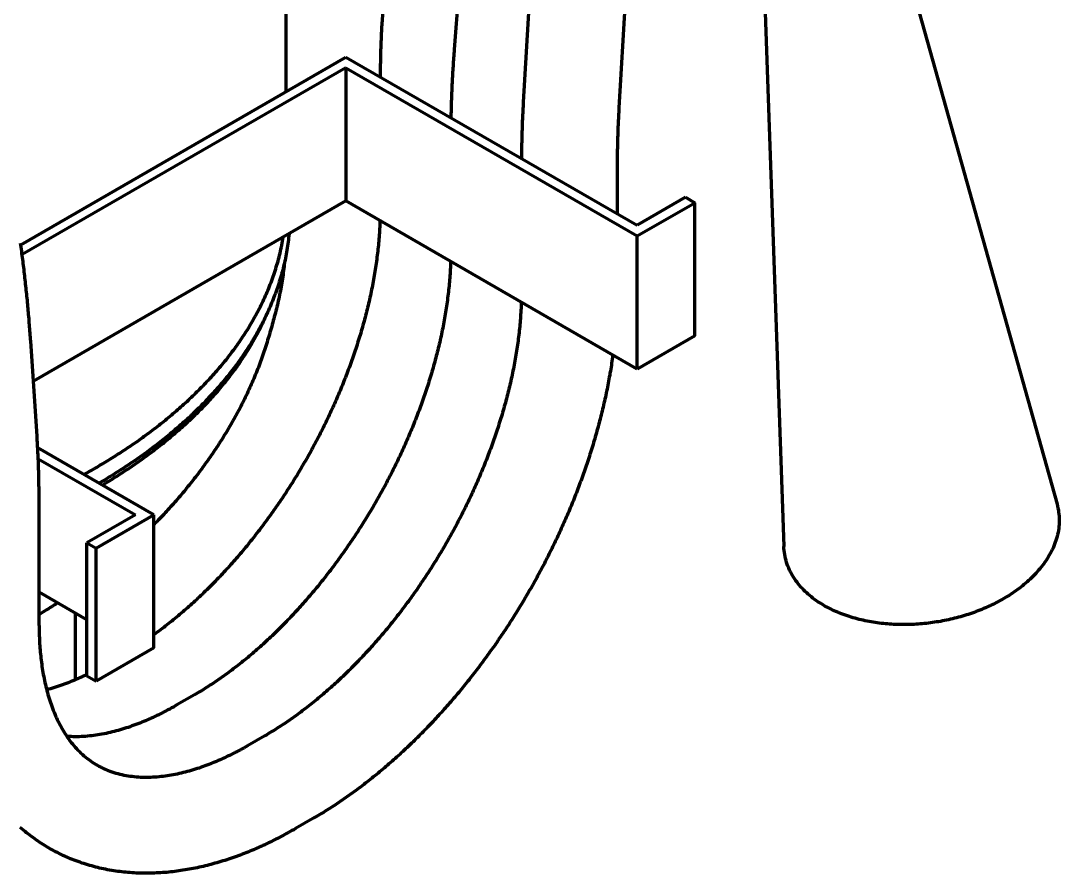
# Model space of a CAD drawing. Header units: millimetres. Extents: x 0 to 2382, y 0 to 420.
# Drawn here: x 336.44 to 361.9, y 56.18 to 77.1 of the extents above; entities that cross this region are included whole.
import ezdxf

# ---------------------------------------------------------------- set-up
doc = ezdxf.new("R2010")
doc.units = ezdxf.units.MM
doc.layers.add('01-VISIBLE', color=7, linetype='CONTINUOUS', lineweight=70)

msp = doc.modelspace()

# ---------------------------------------------------------------- linework, layer by layer
at = {"layer": '01-VISIBLE'}
for p, q in [((342.944, 75.354), (342.944, 114.285)), ((345.451, 79.719), (345.296, 77.096)), ((358.053, 78.802), (361.85, 65.235)), ((347.211, 78.22), (347.066, 76.391)), ((354.658, 78.391), (355.15, 64.197)), ((348.916, 77.719), (348.761, 75.096)), ((351.262, 77.58), (351.107, 74.957)), ((336.438, 71.598), (344.409, 76.2)), ((344.409, 76.2), (351.551, 72.077)), ((344.409, 75.939), (336.471, 71.356)), ((344.409, 75.939), (351.551, 71.816)), ((344.409, 75.939), (344.409, 72.673)), ((351.065, 73.561), (351.065, 72.358)), ((344.409, 72.673), (336.746, 68.249)), ((351.551, 68.55), (344.409, 72.673)), ((352.739, 72.763), (351.551, 72.077)), ((351.551, 71.816), (352.965, 72.632)), ((352.739, 72.763), (352.965, 72.632)), ((352.965, 69.366), (352.965, 72.632)), ((351.551, 68.55), (351.551, 71.816)), ((352.965, 69.366), (351.551, 68.55)), ((336.836, 66.901), (336.68, 69.232)), ((339.7, 64.974), (336.853, 66.617)), ((336.866, 66.349), (339.248, 64.974)), ((336.887, 62.259), (336.887, 65.34)), ((339.248, 64.974), (338.06, 64.288)), ((338.286, 64.157), (339.7, 64.974)), ((339.7, 61.708), (339.7, 64.974)), ((338.06, 64.288), (338.286, 64.157)), ((338.06, 61.022), (338.06, 64.288)), ((338.286, 60.891), (338.286, 64.157)), ((338.06, 62.393), (336.887, 63.07)), ((337.777, 60.925), (337.777, 62.557)), ((339.7, 61.708), (338.286, 60.891)), ((338.06, 61.022), (338.286, 60.891)), ((340.694, 60.552), (340.268, 60.307)), ((342.426, 59.552), (342.001, 59.306)), ((343.601, 57.517), (343.176, 57.271))]:
    msp.add_line(p, q, dxfattribs=at)
for points in [[(345.296, 77.096), (345.293, 77.045), (345.29, 76.994), (345.287, 76.943), (345.284, 76.892), (345.282, 76.84), (345.279, 76.789), (345.277, 76.738), (345.275, 76.687), (345.273, 76.636), (345.27, 76.585), (345.268, 76.534), (345.267, 76.483), (345.265, 76.431), (345.263, 76.38), (345.261, 76.329), (345.26, 76.278), (345.259, 76.227), (345.257, 76.176), (345.256, 76.124), (345.255, 76.073), (345.254, 76.022), (345.253, 75.971), (345.252, 75.92), (345.252, 75.869), (345.251, 75.817), (345.251, 75.766), (345.25, 75.715)], [(347.066, 76.391), (347.062, 76.34), (347.058, 76.289), (347.054, 76.238), (347.051, 76.188), (347.047, 76.137), (347.044, 76.086), (347.04, 76.035), (347.037, 75.985), (347.034, 75.934), (347.031, 75.883), (347.028, 75.832), (347.025, 75.781), (347.022, 75.73), (347.019, 75.68), (347.016, 75.629), (347.014, 75.578), (347.011, 75.527), (347.009, 75.476), (347.007, 75.425), (347.005, 75.375), (347.003, 75.324), (347.001, 75.273), (346.999, 75.222), (346.997, 75.171), (346.995, 75.12), (346.994, 75.069), (346.992, 75.019), (346.991, 74.968), (346.99, 74.917), (346.988, 74.866), (346.987, 74.815), (346.986, 74.764), (346.985, 74.713)], [(348.761, 75.096), (348.758, 75.044), (348.755, 74.993), (348.752, 74.942), (348.749, 74.891), (348.747, 74.84), (348.744, 74.789), (348.742, 74.738), (348.74, 74.687), (348.737, 74.636), (348.735, 74.584), (348.733, 74.533), (348.731, 74.482), (348.73, 74.431), (348.728, 74.38), (348.726, 74.329), (348.725, 74.277), (348.723, 74.226), (348.722, 74.175), (348.721, 74.124), (348.72, 74.073), (348.719, 74.022), (348.718, 73.971), (348.717, 73.919), (348.716, 73.868), (348.716, 73.817), (348.715, 73.766), (348.715, 73.715)], [(351.107, 74.957), (351.104, 74.905), (351.101, 74.853), (351.098, 74.802), (351.095, 74.75), (351.093, 74.698), (351.09, 74.647), (351.088, 74.595), (351.086, 74.543), (351.083, 74.492), (351.081, 74.44), (351.079, 74.388), (351.078, 74.337), (351.076, 74.285), (351.074, 74.233), (351.073, 74.182), (351.072, 74.13), (351.07, 74.078), (351.069, 74.026), (351.068, 73.975), (351.067, 73.923), (351.067, 73.871), (351.066, 73.82), (351.065, 73.768), (351.065, 73.716), (351.065, 73.664), (351.065, 73.613), (351.065, 73.561)], [(345.246, 72.19), (345.244, 72.14), (345.242, 72.09), (345.24, 72.04), (345.237, 71.99), (345.234, 71.94), (345.231, 71.89), (345.228, 71.84), (345.224, 71.79), (345.22, 71.74), (345.216, 71.69), (345.212, 71.64), (345.207, 71.59), (345.202, 71.54), (345.197, 71.491), (345.191, 71.441), (345.185, 71.391), (345.179, 71.341), (345.173, 71.291), (345.167, 71.242), (345.16, 71.192), (345.153, 71.142), (345.146, 71.093), (345.138, 71.043), (345.131, 70.994), (345.123, 70.944), (345.115, 70.895), (345.106, 70.845), (345.098, 70.796), (345.089, 70.747), (345.08, 70.697), (345.07, 70.648), (345.061, 70.599), (345.051, 70.55), (345.041, 70.501), (345.031, 70.451), (345.021, 70.402), (345.01, 70.353), (345, 70.304), (344.989, 70.256), (344.978, 70.207), (344.966, 70.158), (344.955, 70.109), (344.943, 70.06), (344.931, 70.012), (344.919, 69.963), (344.907, 69.915), (344.894, 69.866), (344.881, 69.817), (344.868, 69.769), (344.855, 69.721), (344.842, 69.672), (344.829, 69.624), (344.815, 69.576), (344.801, 69.528), (344.787, 69.48), (344.773, 69.432), (344.758, 69.383), (344.744, 69.336), (344.729, 69.288), (344.714, 69.24), (344.699, 69.192), (344.684, 69.144), (344.668, 69.097), (344.653, 69.049), (344.637, 69.001), (344.621, 68.954), (344.605, 68.906), (344.588, 68.859), (344.572, 68.812), (344.555, 68.764), (344.538, 68.717), (344.521, 68.67), (344.504, 68.623), (344.487, 68.576), (344.469, 68.529), (344.452, 68.482), (344.434, 68.435), (344.416, 68.388), (344.398, 68.342), (344.38, 68.295), (344.361, 68.248), (344.343, 68.202), (344.324, 68.155), (344.305, 68.109), (344.286, 68.063), (344.266, 68.016), (344.247, 67.97), (344.228, 67.924), (344.208, 67.878), (344.188, 67.832), (344.168, 67.786), (344.148, 67.74), (344.127, 67.694), (344.107, 67.649), (344.086, 67.603), (344.066, 67.557), (344.045, 67.512), (344.024, 67.466), (344.002, 67.421), (343.981, 67.376), (343.959, 67.33), (343.938, 67.285), (343.916, 67.24), (343.894, 67.195), (343.872, 67.15), (343.85, 67.105), (343.827, 67.06), (343.805, 67.015), (343.782, 66.971), (343.759, 66.926), (343.736, 66.882), (343.713, 66.837), (343.69, 66.793), (343.666, 66.748), (343.643, 66.704), (343.619, 66.66), (343.595, 66.616), (343.571, 66.572), (343.547, 66.528), (343.523, 66.484), (343.498, 66.44), (343.474, 66.397), (343.449, 66.353), (343.424, 66.309), (343.399, 66.266), (343.374, 66.223), (343.349, 66.179), (343.324, 66.136), (343.298, 66.093), (343.273, 66.05), (343.247, 66.007), (343.221, 65.964), (343.195, 65.921), (343.169, 65.878), (343.142, 65.836), (343.116, 65.793), (343.089, 65.751), (343.063, 65.708), (343.036, 65.666), (343.009, 65.624), (342.981, 65.582), (342.954, 65.54), (342.927, 65.498), (342.899, 65.456), (342.871, 65.414), (342.844, 65.372), (342.816, 65.331), (342.788, 65.289), (342.759, 65.248), (342.731, 65.207), (342.702, 65.165), (342.674, 65.124), (342.645, 65.083), (342.616, 65.042), (342.587, 65.001), (342.558, 64.961), (342.529, 64.92), (342.499, 64.879), (342.47, 64.839), (342.44, 64.799), (342.41, 64.758), (342.38, 64.718), (342.35, 64.678), (342.32, 64.638), (342.289, 64.598), (342.259, 64.559), (342.228, 64.519), (342.197, 64.479), (342.166, 64.44), (342.135, 64.401), (342.104, 64.361), (342.073, 64.322), (342.041, 64.283), (342.01, 64.244), (341.978, 64.205), (341.946, 64.167), (341.914, 64.128), (341.882, 64.09), (341.85, 64.051), (341.817, 64.013), (341.785, 63.975), (341.752, 63.937), (341.719, 63.899), (341.686, 63.861), (341.653, 63.824), (341.62, 63.786), (341.587, 63.749), (341.553, 63.711), (341.52, 63.674), (341.486, 63.637), (341.452, 63.6), (341.418, 63.564), (341.384, 63.527), (341.349, 63.49), (341.315, 63.454), (341.28, 63.418), (341.246, 63.382), (341.211, 63.345), (341.176, 63.31), (341.141, 63.274), (341.105, 63.238), (341.07, 63.203), (341.034, 63.167), (340.999, 63.132), (340.963, 63.097), (340.927, 63.062), (340.891, 63.028), (340.855, 62.993), (340.818, 62.959), (340.782, 62.924), (340.745, 62.89), (340.708, 62.856), (340.671, 62.822), (340.634, 62.789), (340.597, 62.755), (340.559, 62.722), (340.522, 62.688), (340.484, 62.655), (340.446, 62.622), (340.408, 62.59), (340.37, 62.557), (340.332, 62.525), (340.294, 62.493), (340.255, 62.46), (340.217, 62.429), (340.178, 62.397), (340.139, 62.365), (340.1, 62.334), (340.06, 62.303), (340.021, 62.272), (339.981, 62.241), (339.942, 62.211), (339.902, 62.18), (339.862, 62.15), (339.822, 62.12), (339.781, 62.09), (339.741, 62.061), (339.7, 62.031)], [(343.016, 71.868), (343.011, 71.818), (343.005, 71.769), (342.999, 71.719), (342.993, 71.669), (342.987, 71.619), (342.979, 71.569), (342.972, 71.52), (342.964, 71.47), (342.955, 71.421), (342.946, 71.371), (342.937, 71.322), (342.927, 71.273), (342.917, 71.223), (342.906, 71.174), (342.895, 71.125), (342.884, 71.077), (342.872, 71.028), (342.86, 70.979), (342.847, 70.93), (342.834, 70.882), (342.82, 70.834), (342.806, 70.785), (342.792, 70.737), (342.777, 70.689), (342.762, 70.641), (342.746, 70.594), (342.731, 70.546), (342.714, 70.499), (342.697, 70.451), (342.68, 70.404), (342.663, 70.357), (342.645, 70.31), (342.627, 70.263), (342.608, 70.217), (342.589, 70.17), (342.57, 70.124), (342.55, 70.078), (342.53, 70.031), (342.51, 69.986), (342.489, 69.94), (342.468, 69.894), (342.446, 69.849), (342.425, 69.804), (342.402, 69.759), (342.38, 69.714), (342.357, 69.669), (342.334, 69.624), (342.311, 69.58), (342.287, 69.536), (342.263, 69.492), (342.238, 69.448), (342.214, 69.404), (342.189, 69.36), (342.163, 69.317), (342.138, 69.274), (342.112, 69.231), (342.086, 69.188), (342.059, 69.145), (342.032, 69.103), (342.005, 69.061), (341.978, 69.018), (341.95, 68.976), (341.923, 68.935), (341.894, 68.893), (341.866, 68.852), (341.837, 68.811), (341.808, 68.769), (341.779, 68.729), (341.75, 68.688), (341.72, 68.647), (341.69, 68.607), (341.66, 68.567), (341.629, 68.527), (341.599, 68.487), (341.568, 68.448), (341.537, 68.408), (341.505, 68.369), (341.474, 68.33), (341.442, 68.291), (341.41, 68.253), (341.377, 68.214), (341.345, 68.176), (341.312, 68.138), (341.279, 68.1), (341.246, 68.062), (341.213, 68.025), (341.179, 67.987), (341.145, 67.95), (341.111, 67.913), (341.077, 67.876), (341.043, 67.84), (341.008, 67.803), (340.974, 67.767), (340.939, 67.731), (340.904, 67.695), (340.868, 67.659), (340.833, 67.624), (340.797, 67.588), (340.761, 67.553), (340.725, 67.518), (340.689, 67.483), (340.653, 67.449), (340.616, 67.414), (340.58, 67.38), (340.543, 67.346), (340.506, 67.312), (340.469, 67.278), (340.431, 67.245), (340.394, 67.211), (340.356, 67.178), (340.318, 67.145), (340.281, 67.112), (340.242, 67.079), (340.204, 67.047), (340.166, 67.014), (340.127, 66.982), (340.089, 66.95), (340.05, 66.918), (340.011, 66.886), (339.972, 66.855), (339.933, 66.823), (339.893, 66.792), (339.854, 66.761), (339.814, 66.73), (339.775, 66.699), (339.735, 66.669), (339.695, 66.638), (339.655, 66.608), (339.614, 66.578), (339.574, 66.548), (339.534, 66.518), (339.493, 66.489), (339.452, 66.459), (339.412, 66.43), (339.371, 66.401), (339.33, 66.372), (339.289, 66.343), (339.247, 66.315), (339.206, 66.286), (339.164, 66.258), (339.123, 66.23), (339.081, 66.202), (339.039, 66.174), (338.998, 66.146), (338.956, 66.119), (338.913, 66.091), (338.871, 66.064), (338.829, 66.037), (338.787, 66.01), (338.744, 65.983), (338.702, 65.956), (338.659, 65.93), (338.616, 65.904), (338.573, 65.877), (338.53, 65.851), (338.487, 65.825), (338.444, 65.8), (338.401, 65.774), (338.358, 65.749)], [(336.68, 69.232), (336.677, 69.282), (336.673, 69.332), (336.67, 69.383), (336.666, 69.433), (336.663, 69.483), (336.659, 69.533), (336.655, 69.584), (336.651, 69.634), (336.647, 69.684), (336.643, 69.734), (336.639, 69.785), (336.635, 69.835), (336.63, 69.885), (336.626, 69.935), (336.622, 69.985), (336.617, 70.036), (336.613, 70.086), (336.608, 70.136), (336.603, 70.186), (336.598, 70.236), (336.593, 70.287), (336.588, 70.337), (336.583, 70.387), (336.578, 70.437), (336.573, 70.487), (336.568, 70.537), (336.562, 70.587), (336.557, 70.637), (336.552, 70.688), (336.546, 70.738), (336.54, 70.788), (336.535, 70.838), (336.529, 70.888), (336.523, 70.938), (336.517, 70.988), (336.511, 71.038), (336.505, 71.088), (336.498, 71.138), (336.492, 71.188), (336.486, 71.238), (336.479, 71.288), (336.473, 71.338), (336.466, 71.388), (336.46, 71.438), (336.453, 71.488), (336.446, 71.538), (336.439, 71.588), (336.432, 71.637)], [(337.986, 65.963), (338.03, 65.988), (338.073, 66.012), (338.117, 66.037), (338.161, 66.061), (338.204, 66.086), (338.248, 66.111), (338.291, 66.136), (338.334, 66.161), (338.377, 66.187), (338.421, 66.212), (338.464, 66.238), (338.507, 66.264), (338.549, 66.29), (338.592, 66.316), (338.635, 66.342), (338.677, 66.368), (338.72, 66.395), (338.762, 66.422), (338.805, 66.449), (338.847, 66.476), (338.889, 66.503), (338.931, 66.53), (338.973, 66.557), (339.014, 66.585), (339.056, 66.613), (339.098, 66.641), (339.139, 66.669), (339.181, 66.697), (339.222, 66.726), (339.263, 66.754), (339.304, 66.783), (339.345, 66.812), (339.386, 66.841), (339.427, 66.87), (339.467, 66.899), (339.508, 66.929), (339.548, 66.958), (339.588, 66.988), (339.628, 67.018), (339.668, 67.048), (339.708, 67.079), (339.748, 67.109), (339.788, 67.14), (339.827, 67.171), (339.867, 67.202), (339.906, 67.233), (339.945, 67.264), (339.984, 67.296), (340.023, 67.327), (340.061, 67.359), (340.1, 67.391), (340.138, 67.423), (340.177, 67.456), (340.215, 67.488), (340.253, 67.521), (340.29, 67.554), (340.328, 67.587), (340.366, 67.62), (340.403, 67.654), (340.44, 67.687), (340.477, 67.721), (340.514, 67.755), (340.551, 67.789), (340.587, 67.823), (340.624, 67.858), (340.66, 67.892), (340.696, 67.927), (340.732, 67.962), (340.767, 67.997), (340.803, 68.032), (340.838, 68.068), (340.873, 68.104), (340.908, 68.14), (340.943, 68.176), (340.978, 68.212), (341.012, 68.248), (341.046, 68.285), (341.08, 68.322), (341.114, 68.359), (341.148, 68.396), (341.181, 68.433), (341.214, 68.471), (341.247, 68.509), (341.28, 68.547), (341.312, 68.585), (341.345, 68.623), (341.377, 68.661), (341.409, 68.7), (341.44, 68.739), (341.472, 68.778), (341.503, 68.817), (341.534, 68.857), (341.564, 68.896), (341.595, 68.936), (341.625, 68.976), (341.655, 69.016), (341.685, 69.057), (341.714, 69.097), (341.743, 69.138), (341.772, 69.179), (341.801, 69.22), (341.829, 69.261), (341.857, 69.303), (341.885, 69.344), (341.913, 69.386), (341.94, 69.428), (341.967, 69.47), (341.994, 69.513), (342.02, 69.555), (342.046, 69.598), (342.072, 69.641), (342.098, 69.684), (342.123, 69.727), (342.148, 69.771), (342.172, 69.814), (342.196, 69.858), (342.22, 69.902), (342.244, 69.946), (342.267, 69.991), (342.29, 70.035), (342.313, 70.08), (342.335, 70.125), (342.357, 70.17), (342.379, 70.215), (342.4, 70.261), (342.421, 70.306), (342.441, 70.352), (342.462, 70.398), (342.481, 70.444), (342.501, 70.49), (342.52, 70.536), (342.539, 70.583), (342.557, 70.629), (342.575, 70.676), (342.592, 70.723), (342.61, 70.77), (342.626, 70.817), (342.643, 70.865), (342.659, 70.912), (342.674, 70.96), (342.689, 71.007), (342.704, 71.055), (342.718, 71.103), (342.732, 71.151), (342.746, 71.2), (342.759, 71.248), (342.772, 71.297), (342.784, 71.345), (342.796, 71.394), (342.807, 71.443), (342.818, 71.492), (342.828, 71.541), (342.838, 71.59), (342.848, 71.639), (342.857, 71.688), (342.866, 71.737), (342.874, 71.787)], [(342.904, 71.164), (342.899, 71.114), (342.894, 71.064), (342.888, 71.014), (342.882, 70.965), (342.876, 70.915), (342.869, 70.865), (342.862, 70.815), (342.855, 70.766), (342.847, 70.716), (342.839, 70.667), (342.831, 70.617), (342.822, 70.568), (342.813, 70.518), (342.803, 70.469), (342.794, 70.42), (342.783, 70.371), (342.773, 70.322), (342.762, 70.273), (342.751, 70.224), (342.74, 70.175), (342.729, 70.126), (342.717, 70.077), (342.705, 70.028), (342.693, 69.98), (342.68, 69.931), (342.668, 69.882), (342.655, 69.834), (342.643, 69.785), (342.63, 69.737), (342.617, 69.688), (342.603, 69.64), (342.59, 69.592), (342.576, 69.543), (342.563, 69.495), (342.549, 69.447), (342.535, 69.399), (342.52, 69.351), (342.506, 69.303), (342.491, 69.255), (342.477, 69.207), (342.462, 69.159), (342.446, 69.111), (342.431, 69.063), (342.415, 69.016), (342.399, 68.968), (342.383, 68.92), (342.367, 68.873), (342.35, 68.826), (342.333, 68.778), (342.316, 68.731), (342.299, 68.684), (342.281, 68.637), (342.263, 68.591), (342.244, 68.544), (342.226, 68.497), (342.207, 68.451), (342.188, 68.404), (342.169, 68.358), (342.15, 68.311), (342.131, 68.265), (342.111, 68.219), (342.091, 68.173), (342.071, 68.127), (342.05, 68.081), (342.029, 68.036), (342.008, 67.99), (341.987, 67.945), (341.965, 67.899), (341.944, 67.854), (341.922, 67.809), (341.9, 67.764), (341.877, 67.719), (341.854, 67.674), (341.832, 67.63), (341.808, 67.585), (341.785, 67.541), (341.762, 67.496), (341.738, 67.452), (341.714, 67.408), (341.69, 67.364), (341.665, 67.32), (341.641, 67.277), (341.616, 67.233), (341.591, 67.19), (341.565, 67.146), (341.54, 67.103), (341.514, 67.06), (341.488, 67.017), (341.462, 66.974), (341.436, 66.931), (341.41, 66.888), (341.383, 66.846), (341.356, 66.804), (341.329, 66.761), (341.302, 66.719), (341.275, 66.677), (341.247, 66.635), (341.219, 66.593), (341.192, 66.551), (341.164, 66.51), (341.135, 66.468), (341.107, 66.427), (341.078, 66.386), (341.05, 66.345), (341.021, 66.304), (340.992, 66.263), (340.963, 66.222), (340.933, 66.181), (340.904, 66.141), (340.874, 66.1), (340.844, 66.06), (340.814, 66.02), (340.784, 65.98), (340.753, 65.94), (340.723, 65.9), (340.692, 65.86), (340.661, 65.821), (340.63, 65.781), (340.599, 65.742), (340.568, 65.703), (340.536, 65.664), (340.505, 65.625), (340.473, 65.586), (340.441, 65.547), (340.409, 65.509), (340.377, 65.47), (340.344, 65.432), (340.312, 65.394), (340.279, 65.356), (340.246, 65.318), (340.213, 65.28), (340.18, 65.242), (340.146, 65.205), (340.113, 65.167), (340.079, 65.13), (340.046, 65.093), (340.012, 65.056), (339.978, 65.019), (339.943, 64.982), (339.909, 64.946), (339.875, 64.909), (339.84, 64.873), (339.805, 64.837), (339.77, 64.801), (339.735, 64.765), (339.7, 64.729)], [(346.978, 71.19), (346.976, 71.14), (346.974, 71.09), (346.972, 71.04), (346.97, 70.99), (346.967, 70.94), (346.964, 70.89), (346.96, 70.84), (346.957, 70.79), (346.953, 70.741), (346.949, 70.691), (346.944, 70.641), (346.939, 70.591), (346.934, 70.541), (346.929, 70.491), (346.924, 70.442), (346.918, 70.392), (346.912, 70.342), (346.906, 70.293), (346.899, 70.243), (346.893, 70.194), (346.886, 70.144), (346.878, 70.094), (346.871, 70.045), (346.863, 69.996), (346.855, 69.946), (346.847, 69.897), (346.839, 69.847), (346.83, 69.798), (346.822, 69.749), (346.813, 69.7), (346.803, 69.65), (346.794, 69.601), (346.784, 69.552), (346.774, 69.503), (346.764, 69.454), (346.754, 69.405), (346.744, 69.356), (346.733, 69.307), (346.722, 69.259), (346.711, 69.21), (346.7, 69.161), (346.688, 69.112), (346.676, 69.064), (346.664, 69.015), (346.652, 68.966), (346.64, 68.918), (346.627, 68.87), (346.615, 68.821), (346.602, 68.773), (346.589, 68.724), (346.576, 68.676), (346.562, 68.628), (346.549, 68.58), (346.535, 68.532), (346.521, 68.484), (346.507, 68.436), (346.492, 68.388), (346.478, 68.34), (346.463, 68.292), (346.448, 68.244), (346.433, 68.197), (346.418, 68.149), (346.402, 68.101), (346.387, 68.054), (346.371, 68.006), (346.355, 67.959), (346.339, 67.911), (346.323, 67.864), (346.306, 67.817), (346.29, 67.77), (346.273, 67.723), (346.256, 67.675), (346.239, 67.628), (346.222, 67.582), (346.204, 67.535), (346.186, 67.488), (346.169, 67.441), (346.151, 67.394), (346.133, 67.348), (346.114, 67.301), (346.096, 67.254), (346.077, 67.208), (346.059, 67.162), (346.04, 67.115), (346.021, 67.069), (346.002, 67.023), (345.982, 66.977), (345.963, 66.931), (345.943, 66.885), (345.923, 66.839), (345.903, 66.793), (345.883, 66.747), (345.863, 66.701), (345.843, 66.655), (345.822, 66.61), (345.801, 66.564), (345.78, 66.519), (345.759, 66.473), (345.738, 66.428), (345.717, 66.383), (345.695, 66.338), (345.674, 66.292), (345.652, 66.247), (345.63, 66.202), (345.608, 66.158), (345.586, 66.113), (345.564, 66.068), (345.541, 66.023), (345.518, 65.979), (345.496, 65.934), (345.473, 65.89), (345.45, 65.845), (345.426, 65.801), (345.403, 65.757), (345.38, 65.712), (345.356, 65.668), (345.332, 65.624), (345.308, 65.58), (345.284, 65.536), (345.26, 65.493), (345.236, 65.449), (345.211, 65.405), (345.187, 65.362), (345.162, 65.318), (345.137, 65.275), (345.112, 65.231), (345.087, 65.188), (345.062, 65.145), (345.036, 65.102), (345.011, 65.059), (344.985, 65.016), (344.959, 64.973), (344.933, 64.93), (344.907, 64.888), (344.881, 64.845), (344.854, 64.803), (344.828, 64.76), (344.801, 64.718), (344.774, 64.676), (344.747, 64.633), (344.72, 64.591), (344.693, 64.549), (344.666, 64.507), (344.638, 64.466), (344.611, 64.424), (344.583, 64.382), (344.555, 64.341), (344.527, 64.299), (344.499, 64.258), (344.47, 64.217), (344.442, 64.175), (344.413, 64.134), (344.385, 64.093), (344.356, 64.052), (344.327, 64.012), (344.298, 63.971), (344.269, 63.93), (344.239, 63.89), (344.21, 63.849), (344.18, 63.809), (344.15, 63.769), (344.12, 63.729), (344.09, 63.689), (344.06, 63.649), (344.03, 63.609), (344, 63.569), (343.969, 63.53), (343.938, 63.49), (343.907, 63.451), (343.876, 63.411), (343.845, 63.372), (343.814, 63.333), (343.783, 63.294), (343.751, 63.255), (343.72, 63.216), (343.688, 63.178), (343.656, 63.139), (343.624, 63.101), (343.592, 63.062), (343.559, 63.024), (343.527, 62.986), (343.494, 62.948), (343.462, 62.91), (343.429, 62.873), (343.396, 62.835), (343.363, 62.797), (343.329, 62.76), (343.296, 62.723), (343.263, 62.686), (343.229, 62.649), (343.195, 62.612), (343.161, 62.575), (343.127, 62.538), (343.093, 62.502), (343.059, 62.465), (343.024, 62.429), (342.989, 62.393), (342.955, 62.357), (342.92, 62.321), (342.885, 62.285), (342.85, 62.25), (342.814, 62.214), (342.779, 62.179), (342.743, 62.144), (342.707, 62.109), (342.672, 62.074), (342.636, 62.039), (342.599, 62.005), (342.563, 61.97), (342.527, 61.936), (342.49, 61.902), (342.453, 61.868), (342.417, 61.834), (342.38, 61.8), (342.342, 61.767), (342.305, 61.733), (342.268, 61.7), (342.23, 61.667), (342.193, 61.634), (342.155, 61.601), (342.117, 61.569), (342.079, 61.536), (342.04, 61.504), (342.002, 61.472), (341.963, 61.44), (341.925, 61.409), (341.886, 61.377), (341.847, 61.346), (341.808, 61.314), (341.768, 61.284), (341.729, 61.253), (341.689, 61.222), (341.649, 61.192), (341.61, 61.162), (341.57, 61.132), (341.529, 61.102), (341.489, 61.072), (341.448, 61.043), (341.408, 61.014), (341.367, 60.985), (341.326, 60.956), (341.285, 60.927), (341.244, 60.899), (341.202, 60.871), (341.161, 60.843), (341.119, 60.815), (341.077, 60.788), (341.035, 60.761), (340.993, 60.734), (340.951, 60.707), (340.908, 60.681), (340.866, 60.654), (340.823, 60.628), (340.78, 60.603), (340.737, 60.577), (340.694, 60.552)], [(348.711, 70.19), (348.709, 70.14), (348.707, 70.09), (348.705, 70.04), (348.702, 69.99), (348.699, 69.94), (348.696, 69.89), (348.693, 69.84), (348.689, 69.79), (348.685, 69.74), (348.681, 69.69), (348.676, 69.641), (348.672, 69.591), (348.667, 69.541), (348.662, 69.491), (348.656, 69.442), (348.65, 69.392), (348.644, 69.342), (348.638, 69.293), (348.632, 69.243), (348.625, 69.193), (348.618, 69.144), (348.611, 69.094), (348.603, 69.045), (348.596, 68.995), (348.588, 68.946), (348.58, 68.897), (348.571, 68.847), (348.563, 68.798), (348.554, 68.749), (348.545, 68.699), (348.536, 68.65), (348.526, 68.601), (348.517, 68.552), (348.507, 68.503), (348.497, 68.454), (348.486, 68.405), (348.476, 68.356), (348.465, 68.307), (348.454, 68.258), (348.443, 68.21), (348.432, 68.161), (348.42, 68.112), (348.409, 68.063), (348.397, 68.015), (348.385, 67.966), (348.372, 67.918), (348.36, 67.869), (348.347, 67.821), (348.334, 67.773), (348.321, 67.724), (348.308, 67.676), (348.295, 67.628), (348.281, 67.58), (348.267, 67.532), (348.253, 67.484), (348.239, 67.436), (348.225, 67.388), (348.21, 67.34), (348.195, 67.292), (348.18, 67.244), (348.165, 67.196), (348.15, 67.149), (348.135, 67.101), (348.119, 67.054), (348.103, 67.006), (348.087, 66.959), (348.071, 66.911), (348.055, 66.864), (348.039, 66.817), (348.022, 66.77), (348.005, 66.722), (347.988, 66.675), (347.971, 66.628), (347.954, 66.581), (347.936, 66.534), (347.919, 66.488), (347.901, 66.441), (347.883, 66.394), (347.865, 66.347), (347.847, 66.301), (347.828, 66.254), (347.81, 66.208), (347.791, 66.161), (347.772, 66.115), (347.753, 66.069), (347.734, 66.023), (347.715, 65.976), (347.695, 65.93), (347.676, 65.884), (347.656, 65.838), (347.636, 65.793), (347.616, 65.747), (347.595, 65.701), (347.575, 65.655), (347.554, 65.61), (347.534, 65.564), (347.513, 65.519), (347.492, 65.473), (347.471, 65.428), (347.449, 65.383), (347.428, 65.337), (347.406, 65.292), (347.384, 65.247), (347.363, 65.202), (347.34, 65.157), (347.318, 65.112), (347.296, 65.068), (347.273, 65.023), (347.251, 64.978), (347.228, 64.934), (347.205, 64.889), (347.182, 64.845), (347.159, 64.801), (347.136, 64.756), (347.112, 64.712), (347.088, 64.668), (347.065, 64.624), (347.041, 64.58), (347.017, 64.536), (346.993, 64.492), (346.968, 64.449), (346.944, 64.405), (346.919, 64.361), (346.894, 64.318), (346.869, 64.275), (346.844, 64.231), (346.819, 64.188), (346.794, 64.145), (346.769, 64.102), (346.743, 64.059), (346.717, 64.016), (346.691, 63.973), (346.665, 63.93), (346.639, 63.887), (346.613, 63.845), (346.587, 63.802), (346.56, 63.76), (346.533, 63.718), (346.507, 63.675), (346.48, 63.633), (346.453, 63.591), (346.425, 63.549), (346.398, 63.507), (346.371, 63.465), (346.343, 63.424), (346.315, 63.382), (346.287, 63.34), (346.259, 63.299), (346.231, 63.258), (346.203, 63.216), (346.174, 63.175), (346.146, 63.134), (346.117, 63.093), (346.088, 63.052), (346.059, 63.011), (346.03, 62.971), (346.001, 62.93), (345.972, 62.89), (345.942, 62.849), (345.913, 62.809), (345.883, 62.769), (345.853, 62.728), (345.823, 62.688), (345.793, 62.649), (345.762, 62.609), (345.732, 62.569), (345.701, 62.529), (345.671, 62.49), (345.64, 62.45), (345.609, 62.411), (345.578, 62.372), (345.547, 62.333), (345.515, 62.294), (345.484, 62.255), (345.452, 62.216), (345.42, 62.178), (345.388, 62.139), (345.356, 62.101), (345.324, 62.062), (345.292, 62.024), (345.259, 61.986), (345.227, 61.948), (345.194, 61.91), (345.161, 61.872), (345.128, 61.835), (345.095, 61.797), (345.062, 61.76), (345.028, 61.723), (344.995, 61.685), (344.961, 61.648), (344.927, 61.612), (344.894, 61.575), (344.859, 61.538), (344.825, 61.502), (344.791, 61.465), (344.756, 61.429), (344.722, 61.393), (344.687, 61.357), (344.652, 61.321), (344.617, 61.285), (344.582, 61.25), (344.547, 61.214), (344.511, 61.179), (344.476, 61.144), (344.44, 61.109), (344.404, 61.074), (344.368, 61.039), (344.332, 61.004), (344.296, 60.97), (344.259, 60.936), (344.223, 60.902), (344.186, 60.867), (344.149, 60.834), (344.112, 60.8), (344.075, 60.766), (344.038, 60.733), (344, 60.7), (343.963, 60.667), (343.925, 60.634), (343.887, 60.601), (343.849, 60.569), (343.811, 60.536), (343.773, 60.504), (343.734, 60.472), (343.696, 60.44), (343.657, 60.408), (343.618, 60.377), (343.579, 60.345), (343.54, 60.314), (343.501, 60.283), (343.461, 60.253), (343.422, 60.222), (343.382, 60.192), (343.342, 60.161), (343.302, 60.131), (343.262, 60.102), (343.221, 60.072), (343.181, 60.043), (343.14, 60.013), (343.099, 59.984), (343.059, 59.956), (343.017, 59.927), (342.976, 59.899), (342.935, 59.871), (342.893, 59.843), (342.852, 59.815), (342.81, 59.788), (342.768, 59.76), (342.725, 59.734), (342.683, 59.707), (342.641, 59.68), (342.598, 59.654), (342.555, 59.628), (342.512, 59.603), (342.469, 59.577), (342.426, 59.552)], [(338.44, 65.701), (338.483, 65.727), (338.526, 65.753), (338.569, 65.779), (338.612, 65.805), (338.654, 65.832), (338.697, 65.858), (338.739, 65.885), (338.782, 65.912), (338.824, 65.939), (338.866, 65.966), (338.909, 65.993), (338.951, 66.02), (338.993, 66.048), (339.034, 66.076), (339.076, 66.104), (339.118, 66.132), (339.159, 66.16), (339.201, 66.188), (339.242, 66.217), (339.283, 66.245), (339.324, 66.274), (339.365, 66.303), (339.406, 66.333), (339.447, 66.362), (339.487, 66.391), (339.528, 66.421), (339.568, 66.451), (339.608, 66.481), (339.649, 66.511), (339.689, 66.541), (339.728, 66.572), (339.768, 66.602), (339.808, 66.633), (339.847, 66.664), (339.887, 66.695), (339.926, 66.726), (339.965, 66.758), (340.004, 66.79), (340.043, 66.821), (340.081, 66.853), (340.12, 66.886), (340.158, 66.918), (340.197, 66.95), (340.235, 66.983), (340.273, 67.016), (340.31, 67.049), (340.348, 67.082), (340.386, 67.115), (340.423, 67.149), (340.46, 67.183), (340.497, 67.217), (340.534, 67.251), (340.571, 67.285), (340.607, 67.319), (340.643, 67.354), (340.68, 67.389), (340.716, 67.424), (340.751, 67.459), (340.787, 67.494), (340.823, 67.53), (340.858, 67.565), (340.893, 67.601), (340.928, 67.637), (340.963, 67.674), (340.997, 67.71), (341.031, 67.747), (341.066, 67.783), (341.1, 67.82), (341.133, 67.858), (341.167, 67.895), (341.2, 67.932), (341.233, 67.97), (341.266, 68.008), (341.299, 68.046), (341.331, 68.084), (341.363, 68.123), (341.395, 68.162), (341.427, 68.2), (341.459, 68.239), (341.49, 68.279), (341.521, 68.318), (341.552, 68.358), (341.583, 68.397), (341.613, 68.437), (341.643, 68.478), (341.673, 68.518), (341.702, 68.558), (341.732, 68.599), (341.761, 68.64), (341.79, 68.681), (341.818, 68.722), (341.846, 68.764), (341.874, 68.806), (341.902, 68.847), (341.93, 68.889), (341.957, 68.932), (341.984, 68.974), (342.01, 69.017), (342.036, 69.059), (342.062, 69.102), (342.088, 69.145), (342.113, 69.189), (342.139, 69.232), (342.163, 69.276), (342.188, 69.32), (342.212, 69.364), (342.236, 69.408), (342.259, 69.452), (342.282, 69.497), (342.305, 69.542), (342.327, 69.586), (342.349, 69.632), (342.371, 69.677), (342.393, 69.722), (342.414, 69.768), (342.434, 69.813), (342.455, 69.859), (342.475, 69.905), (342.494, 69.952)], [(350.956, 68.894), (350.949, 68.844), (350.942, 68.794), (350.935, 68.745), (350.927, 68.695), (350.92, 68.646), (350.912, 68.596), (350.904, 68.547), (350.896, 68.498), (350.887, 68.448), (350.879, 68.399), (350.87, 68.35), (350.861, 68.3), (350.852, 68.251), (350.843, 68.202), (350.833, 68.153), (350.824, 68.104), (350.814, 68.055), (350.804, 68.005), (350.794, 67.956), (350.783, 67.907), (350.773, 67.859), (350.762, 67.81), (350.751, 67.761), (350.74, 67.712), (350.729, 67.663), (350.718, 67.614), (350.706, 67.566), (350.694, 67.517), (350.682, 67.468), (350.67, 67.42), (350.658, 67.371), (350.646, 67.323), (350.633, 67.274), (350.621, 67.226), (350.608, 67.177), (350.595, 67.129), (350.582, 67.081), (350.568, 67.032), (350.555, 66.984), (350.541, 66.936), (350.527, 66.888), (350.513, 66.84), (350.499, 66.792), (350.485, 66.744), (350.471, 66.696), (350.456, 66.648), (350.441, 66.6), (350.426, 66.552), (350.411, 66.504), (350.396, 66.457), (350.381, 66.409), (350.365, 66.361), (350.35, 66.314), (350.334, 66.266), (350.318, 66.219), (350.302, 66.171), (350.286, 66.124), (350.269, 66.077), (350.253, 66.029), (350.236, 65.982), (350.219, 65.935), (350.203, 65.888), (350.185, 65.841), (350.168, 65.794), (350.151, 65.747), (350.133, 65.7), (350.116, 65.653), (350.098, 65.606), (350.08, 65.56), (350.062, 65.513), (350.044, 65.466), (350.025, 65.42), (350.007, 65.373), (349.988, 65.327), (349.97, 65.28), (349.951, 65.234), (349.932, 65.188), (349.913, 65.141), (349.893, 65.095), (349.874, 65.049), (349.854, 65.003), (349.835, 64.957), (349.815, 64.911), (349.795, 64.865), (349.775, 64.819), (349.755, 64.773), (349.734, 64.727), (349.714, 64.682), (349.693, 64.636), (349.672, 64.591), (349.652, 64.545), (349.631, 64.5), (349.609, 64.454), (349.588, 64.409), (349.567, 64.364), (349.545, 64.318), (349.524, 64.273), (349.502, 64.228), (349.48, 64.183), (349.458, 64.138), (349.436, 64.093), (349.414, 64.048), (349.391, 64.004), (349.369, 63.959), (349.346, 63.914), (349.323, 63.87), (349.3, 63.825), (349.277, 63.781), (349.254, 63.736), (349.231, 63.692), (349.208, 63.648), (349.184, 63.603), (349.16, 63.559), (349.137, 63.515), (349.113, 63.471), (349.089, 63.427), (349.065, 63.383), (349.04, 63.34), (349.016, 63.296), (348.992, 63.252), (348.967, 63.209), (348.942, 63.165), (348.917, 63.122), (348.892, 63.078), (348.867, 63.035), (348.842, 62.992), (348.817, 62.948), (348.791, 62.905), (348.766, 62.862), (348.74, 62.819), (348.714, 62.776), (348.688, 62.734), (348.662, 62.691), (348.636, 62.648), (348.61, 62.605), (348.583, 62.563), (348.557, 62.52), (348.53, 62.478), (348.503, 62.436), (348.476, 62.394), (348.449, 62.351), (348.422, 62.309), (348.395, 62.267), (348.368, 62.225), (348.34, 62.183), (348.313, 62.142), (348.285, 62.1), (348.257, 62.058), (348.229, 62.017), (348.201, 61.975), (348.173, 61.934), (348.145, 61.893), (348.116, 61.851), (348.088, 61.81), (348.059, 61.769), (348.03, 61.728), (348.001, 61.687), (347.972, 61.647), (347.943, 61.606), (347.914, 61.565), (347.885, 61.525), (347.855, 61.484), (347.826, 61.444), (347.796, 61.403), (347.766, 61.363), (347.736, 61.323), (347.706, 61.283), (347.676, 61.243), (347.646, 61.203), (347.615, 61.163), (347.585, 61.124), (347.554, 61.084), (347.524, 61.044), (347.493, 61.005), (347.462, 60.966), (347.431, 60.926), (347.399, 60.887), (347.368, 60.848), (347.337, 60.809), (347.305, 60.77), (347.274, 60.731), (347.242, 60.693), (347.21, 60.654), (347.178, 60.616), (347.146, 60.577), (347.114, 60.539), (347.081, 60.501), (347.049, 60.463), (347.016, 60.425), (346.983, 60.387), (346.951, 60.349), (346.918, 60.311), (346.885, 60.273), (346.852, 60.236), (346.818, 60.199), (346.785, 60.161), (346.751, 60.124), (346.718, 60.087), (346.684, 60.05), (346.65, 60.013), (346.616, 59.976), (346.582, 59.94), (346.548, 59.903), (346.514, 59.867), (346.479, 59.83), (346.445, 59.794), (346.41, 59.758), (346.375, 59.722), (346.34, 59.686), (346.305, 59.65), (346.27, 59.615), (346.235, 59.579), (346.199, 59.544), (346.164, 59.508), (346.128, 59.473), (346.093, 59.438), (346.057, 59.403), (346.021, 59.368), (345.985, 59.333), (345.948, 59.299), (345.912, 59.264), (345.876, 59.23), (345.839, 59.196), (345.803, 59.162), (345.766, 59.128), (345.729, 59.094), (345.692, 59.06), (345.655, 59.027), (345.617, 58.993), (345.58, 58.96), (345.543, 58.927), (345.505, 58.894), (345.467, 58.861), (345.429, 58.828), (345.391, 58.795), (345.353, 58.763), (345.315, 58.73), (345.277, 58.698), (345.238, 58.666), (345.2, 58.634), (345.161, 58.602), (345.122, 58.571), (345.083, 58.539), (345.044, 58.508), (345.005, 58.477), (344.966, 58.446), (344.926, 58.415), (344.887, 58.384), (344.847, 58.354), (344.807, 58.323), (344.767, 58.293), (344.727, 58.263), (344.687, 58.233), (344.647, 58.203), (344.607, 58.174), (344.566, 58.144), (344.525, 58.115), (344.485, 58.086), (344.444, 58.057), (344.403, 58.028), (344.362, 58), (344.321, 57.971), (344.279, 57.943), (344.238, 57.915), (344.196, 57.887), (344.154, 57.859), (344.113, 57.832), (344.071, 57.804), (344.028, 57.777), (343.986, 57.75), (343.944, 57.724), (343.901, 57.697), (343.859, 57.671), (343.816, 57.645), (343.773, 57.619), (343.73, 57.593), (343.687, 57.567), (343.644, 57.542), (343.601, 57.517)], [(336.887, 65.34), (336.887, 65.39), (336.887, 65.44), (336.887, 65.491), (336.886, 65.541), (336.886, 65.592), (336.885, 65.642), (336.884, 65.692), (336.884, 65.743), (336.883, 65.793), (336.882, 65.844), (336.881, 65.894), (336.88, 65.944), (336.878, 65.995), (336.877, 66.045), (336.875, 66.096), (336.874, 66.146), (336.872, 66.196), (336.87, 66.247), (336.868, 66.297), (336.866, 66.348), (336.864, 66.398), (336.862, 66.448), (336.859, 66.499), (336.857, 66.549), (336.854, 66.599), (336.851, 66.65), (336.848, 66.7), (336.845, 66.75), (336.842, 66.801), (336.839, 66.851), (336.836, 66.901)], [(361.85, 65.235), (361.862, 65.187), (361.873, 65.138), (361.883, 65.089), (361.89, 65.039), (361.896, 64.989), (361.901, 64.939), (361.903, 64.889), (361.904, 64.839), (361.903, 64.788), (361.901, 64.738), (361.896, 64.688), (361.891, 64.638), (361.883, 64.589), (361.874, 64.539), (361.864, 64.49), (361.852, 64.441), (361.839, 64.393), (361.824, 64.345), (361.808, 64.297), (361.79, 64.25), (361.772, 64.204), (361.752, 64.157), (361.73, 64.112), (361.708, 64.067), (361.685, 64.022), (361.66, 63.979), (361.635, 63.935), (361.608, 63.893), (361.581, 63.851), (361.552, 63.809), (361.523, 63.768), (361.493, 63.728), (361.462, 63.688), (361.43, 63.649), (361.398, 63.611), (361.365, 63.573), (361.331, 63.536), (361.297, 63.5), (361.262, 63.464), (361.226, 63.428), (361.19, 63.394), (361.153, 63.36), (361.115, 63.326), (361.077, 63.293), (361.039, 63.261), (361, 63.229), (360.96, 63.198), (360.921, 63.167), (360.88, 63.137), (360.84, 63.108), (360.799, 63.079), (360.757, 63.051), (360.715, 63.023), (360.673, 62.996), (360.63, 62.969), (360.587, 62.943), (360.544, 62.917), (360.501, 62.892), (360.457, 62.868), (360.413, 62.844), (360.368, 62.821), (360.324, 62.798), (360.279, 62.775), (360.233, 62.753), (360.188, 62.732), (360.142, 62.711), (360.096, 62.691), (360.05, 62.671), (360.004, 62.652), (359.957, 62.633), (359.91, 62.614), (359.864, 62.597), (359.816, 62.579), (359.769, 62.562), (359.722, 62.546), (359.674, 62.53), (359.626, 62.515), (359.578, 62.5), (359.53, 62.485), (359.482, 62.471), (359.433, 62.458), (359.385, 62.445), (359.336, 62.432), (359.287, 62.42), (359.239, 62.409), (359.19, 62.398), (359.14, 62.387), (359.091, 62.377), (359.042, 62.368), (358.993, 62.358), (358.943, 62.35), (358.893, 62.342), (358.844, 62.334), (358.794, 62.327), (358.744, 62.32), (358.695, 62.314), (358.645, 62.308), (358.595, 62.303), (358.545, 62.298), (358.495, 62.294), (358.445, 62.29), (358.394, 62.286), (358.344, 62.284), (358.294, 62.281), (358.244, 62.279), (358.194, 62.278), (358.143, 62.277), (358.093, 62.277), (358.043, 62.277), (357.993, 62.278), (357.943, 62.279), (357.892, 62.281), (357.842, 62.283), (357.792, 62.286), (357.742, 62.289), (357.692, 62.293), (357.642, 62.298), (357.592, 62.303), (357.542, 62.308), (357.492, 62.314), (357.442, 62.321), (357.392, 62.328), (357.343, 62.336), (357.293, 62.344), (357.244, 62.353), (357.195, 62.362), (357.145, 62.372), (357.096, 62.383), (357.047, 62.394), (356.998, 62.406), (356.95, 62.419), (356.901, 62.432), (356.853, 62.446), (356.805, 62.46), (356.757, 62.475), (356.709, 62.491), (356.662, 62.507), (356.615, 62.524), (356.568, 62.542), (356.521, 62.561), (356.474, 62.58), (356.428, 62.6), (356.383, 62.62), (356.337, 62.642), (356.292, 62.664), (356.247, 62.686), (356.203, 62.71), (356.159, 62.734), (356.115, 62.76), (356.072, 62.786), (356.03, 62.812), (355.988, 62.84), (355.947, 62.868), (355.906, 62.898), (355.865, 62.928), (355.826, 62.959), (355.787, 62.99), (355.749, 63.023), (355.711, 63.057), (355.675, 63.091), (355.639, 63.126), (355.604, 63.162), (355.57, 63.199), (355.537, 63.237), (355.505, 63.276), (355.474, 63.316), (355.444, 63.356), (355.416, 63.397), (355.388, 63.439), (355.362, 63.482), (355.337, 63.526), (355.314, 63.57), (355.292, 63.615), (355.271, 63.661), (355.252, 63.708), (355.235, 63.755), (355.219, 63.802), (355.204, 63.85), (355.192, 63.899), (355.18, 63.948), (355.171, 63.997), (355.163, 64.047), (355.157, 64.097), (355.153, 64.147), (355.15, 64.197)], [(337.338, 62.81), (337.293, 62.781), (337.248, 62.752), (337.203, 62.724), (337.159, 62.695), (337.113, 62.666), (337.068, 62.638), (337.023, 62.61), (336.978, 62.582), (336.933, 62.554), (336.887, 62.526)], [(336.887, 62.259), (336.887, 62.208), (336.888, 62.158), (336.888, 62.107), (336.89, 62.057), (336.891, 62.006), (336.893, 61.956), (336.895, 61.906), (336.898, 61.855), (336.9, 61.805), (336.904, 61.754), (336.907, 61.704), (336.911, 61.654), (336.916, 61.603), (336.92, 61.553), (336.925, 61.503), (336.931, 61.453), (336.937, 61.403), (336.943, 61.353), (336.95, 61.303), (336.957, 61.253), (336.964, 61.203), (336.972, 61.153), (336.981, 61.103), (336.99, 61.053), (336.999, 61.004), (337.009, 60.954), (337.019, 60.905), (337.029, 60.856), (337.041, 60.806), (337.052, 60.757), (337.064, 60.708), (337.077, 60.659), (337.09, 60.611), (337.104, 60.562), (337.118, 60.514), (337.133, 60.465), (337.148, 60.417), (337.164, 60.369), (337.18, 60.322), (337.197, 60.274), (337.215, 60.227), (337.233, 60.18), (337.252, 60.133), (337.271, 60.086), (337.291, 60.04), (337.312, 59.994), (337.333, 59.948), (337.355, 59.903), (337.378, 59.858), (337.401, 59.813), (337.425, 59.768), (337.45, 59.724), (337.475, 59.681), (337.502, 59.638), (337.528, 59.595), (337.556, 59.553), (337.584, 59.511), (337.614, 59.47), (337.643, 59.429), (337.674, 59.389), (337.706, 59.35), (337.738, 59.311), (337.771, 59.273), (337.805, 59.235), (337.839, 59.198), (337.875, 59.162), (337.911, 59.127), (337.948, 59.093), (337.985, 59.059), (338.024, 59.027), (338.063, 58.995), (338.103, 58.964), (338.144, 58.934), (338.185, 58.905), (338.227, 58.877), (338.27, 58.851), (338.313, 58.825)], [(338.06, 61.054), (338.014, 61.032), (337.969, 61.011), (337.923, 60.99), (337.877, 60.969), (337.831, 60.948), (337.785, 60.928), (337.738, 60.909), (337.692, 60.889), (337.645, 60.87), (337.598, 60.852), (337.551, 60.834), (337.504, 60.816), (337.457, 60.799), (337.409, 60.782), (337.361, 60.765), (337.314, 60.749), (337.266, 60.734), (337.218, 60.719), (337.169, 60.704), (337.121, 60.69), (337.073, 60.676)], [(340.268, 60.307), (340.224, 60.281), (340.18, 60.256), (340.135, 60.232), (340.091, 60.207), (340.046, 60.183), (340.001, 60.159), (339.956, 60.136), (339.911, 60.113), (339.865, 60.09), (339.82, 60.067), (339.774, 60.045), (339.728, 60.023), (339.682, 60.002), (339.636, 59.98), (339.589, 59.96), (339.543, 59.939), (339.496, 59.919), (339.449, 59.899), (339.402, 59.88), (339.355, 59.861), (339.307, 59.843), (339.26, 59.825), (339.212, 59.807), (339.164, 59.79), (339.116, 59.773), (339.068, 59.756), (339.02, 59.741), (338.971, 59.725), (338.923, 59.71), (338.874, 59.696), (338.825, 59.682), (338.776, 59.668), (338.727, 59.655), (338.677, 59.643), (338.628, 59.631), (338.578, 59.62), (338.529, 59.609), (338.479, 59.599), (338.429, 59.589), (338.379, 59.58), (338.329, 59.572), (338.278, 59.564), (338.228, 59.557), (338.177, 59.551), (338.127, 59.545), (338.076, 59.54), (338.026, 59.536), (337.975, 59.533), (337.924, 59.53), (337.873, 59.528), (337.822, 59.527), (337.772, 59.527), (337.721, 59.527), (337.67, 59.529), (337.619, 59.531), (337.568, 59.534)], [(342.001, 59.306), (341.957, 59.281), (341.913, 59.257), (341.869, 59.232), (341.824, 59.208), (341.78, 59.184), (341.735, 59.16), (341.691, 59.137), (341.646, 59.114), (341.601, 59.091), (341.556, 59.069), (341.51, 59.047), (341.465, 59.025), (341.419, 59.003), (341.373, 58.982), (341.327, 58.962), (341.281, 58.941), (341.234, 58.921), (341.188, 58.902), (341.141, 58.883), (341.094, 58.864), (341.047, 58.845), (341, 58.827), (340.953, 58.81), (340.906, 58.793), (340.858, 58.776), (340.81, 58.759), (340.762, 58.744), (340.714, 58.728), (340.666, 58.713), (340.618, 58.699), (340.569, 58.685), (340.52, 58.671), (340.472, 58.658), (340.423, 58.646), (340.374, 58.634), (340.325, 58.623), (340.275, 58.612), (340.226, 58.601), (340.176, 58.592), (340.127, 58.583), (340.077, 58.574), (340.027, 58.567), (339.977, 58.559), (339.927, 58.553), (339.877, 58.547), (339.827, 58.542), (339.776, 58.538), (339.726, 58.534), (339.676, 58.531), (339.625, 58.529), (339.575, 58.527), (339.524, 58.527), (339.474, 58.527), (339.423, 58.528), (339.373, 58.53), (339.323, 58.533), (339.272, 58.536), (339.222, 58.541), (339.172, 58.547), (339.122, 58.553), (339.072, 58.561), (339.022, 58.569), (338.973, 58.579), (338.923, 58.589), (338.874, 58.601), (338.825, 58.613), (338.777, 58.627), (338.728, 58.642), (338.68, 58.658), (338.633, 58.675), (338.586, 58.693), (338.539, 58.712), (338.493, 58.733), (338.447, 58.754), (338.402, 58.777), (338.358, 58.8), (338.313, 58.825)], [(343.176, 57.271), (343.132, 57.246), (343.088, 57.222), (343.045, 57.197), (343.001, 57.173), (342.957, 57.149), (342.913, 57.125), (342.868, 57.101), (342.824, 57.078), (342.78, 57.054), (342.735, 57.031), (342.69, 57.009), (342.645, 56.986), (342.6, 56.964), (342.555, 56.942), (342.51, 56.92), (342.465, 56.898), (342.419, 56.877), (342.374, 56.856), (342.328, 56.835), (342.282, 56.815), (342.237, 56.795), (342.191, 56.775), (342.144, 56.755), (342.098, 56.735), (342.052, 56.716), (342.005, 56.697), (341.959, 56.679), (341.912, 56.66), (341.865, 56.642), (341.818, 56.624), (341.771, 56.607), (341.724, 56.59), (341.677, 56.573), (341.63, 56.556), (341.582, 56.54), (341.535, 56.524), (341.487, 56.508), (341.439, 56.493), (341.391, 56.478), (341.343, 56.463), (341.295, 56.449), (341.247, 56.434), (341.199, 56.421), (341.151, 56.407), (341.102, 56.394), (341.054, 56.381), (341.005, 56.369), (340.956, 56.357), (340.907, 56.345), (340.859, 56.334), (340.81, 56.323), (340.761, 56.312), (340.711, 56.302), (340.662, 56.292), (340.613, 56.283), (340.564, 56.274), (340.514, 56.265), (340.465, 56.257), (340.415, 56.249), (340.366, 56.241), (340.316, 56.234), (340.266, 56.227), (340.216, 56.221), (340.167, 56.215), (340.117, 56.209), (340.067, 56.204), (340.017, 56.199), (339.967, 56.195), (339.917, 56.191), (339.867, 56.188), (339.817, 56.185), (339.767, 56.183), (339.716, 56.18), (339.666, 56.179), (339.616, 56.178), (339.566, 56.177), (339.516, 56.177), (339.466, 56.177), (339.415, 56.178), (339.365, 56.179), (339.315, 56.18), (339.265, 56.182), (339.215, 56.185), (339.165, 56.188), (339.115, 56.192), (339.065, 56.196), (339.015, 56.2), (338.965, 56.205), (338.915, 56.211), (338.865, 56.217), (338.815, 56.223), (338.766, 56.23), (338.716, 56.238), (338.667, 56.246), (338.617, 56.254), (338.568, 56.263), (338.519, 56.273), (338.469, 56.283), (338.42, 56.294), (338.371, 56.305), (338.323, 56.316), (338.274, 56.329), (338.225, 56.341), (338.177, 56.355), (338.129, 56.368), (338.081, 56.383), (338.033, 56.397), (337.985, 56.413), (337.937, 56.428), (337.89, 56.445), (337.843, 56.462), (337.796, 56.479), (337.749, 56.497), (337.702, 56.516), (337.656, 56.534), (337.609, 56.554), (337.563, 56.574), (337.518, 56.595), (337.472, 56.616), (337.427, 56.637), (337.382, 56.659), (337.337, 56.682), (337.292, 56.705), (337.248, 56.728), (337.204, 56.753), (337.16, 56.777), (337.117, 56.802), (337.074, 56.828), (337.031, 56.854), (336.988, 56.88), (336.946, 56.907), (336.904, 56.935), (336.862, 56.963), (336.821, 56.991), (336.78, 57.02), (336.739, 57.05), (336.699, 57.08), (336.659, 57.11), (336.619, 57.141), (336.58, 57.172), (336.541, 57.203), (336.502, 57.235), (336.464, 57.268), (336.426, 57.301)]]:
    msp.add_lwpolyline(points, dxfattribs=at)

doc.saveas('drawing.dxf')
